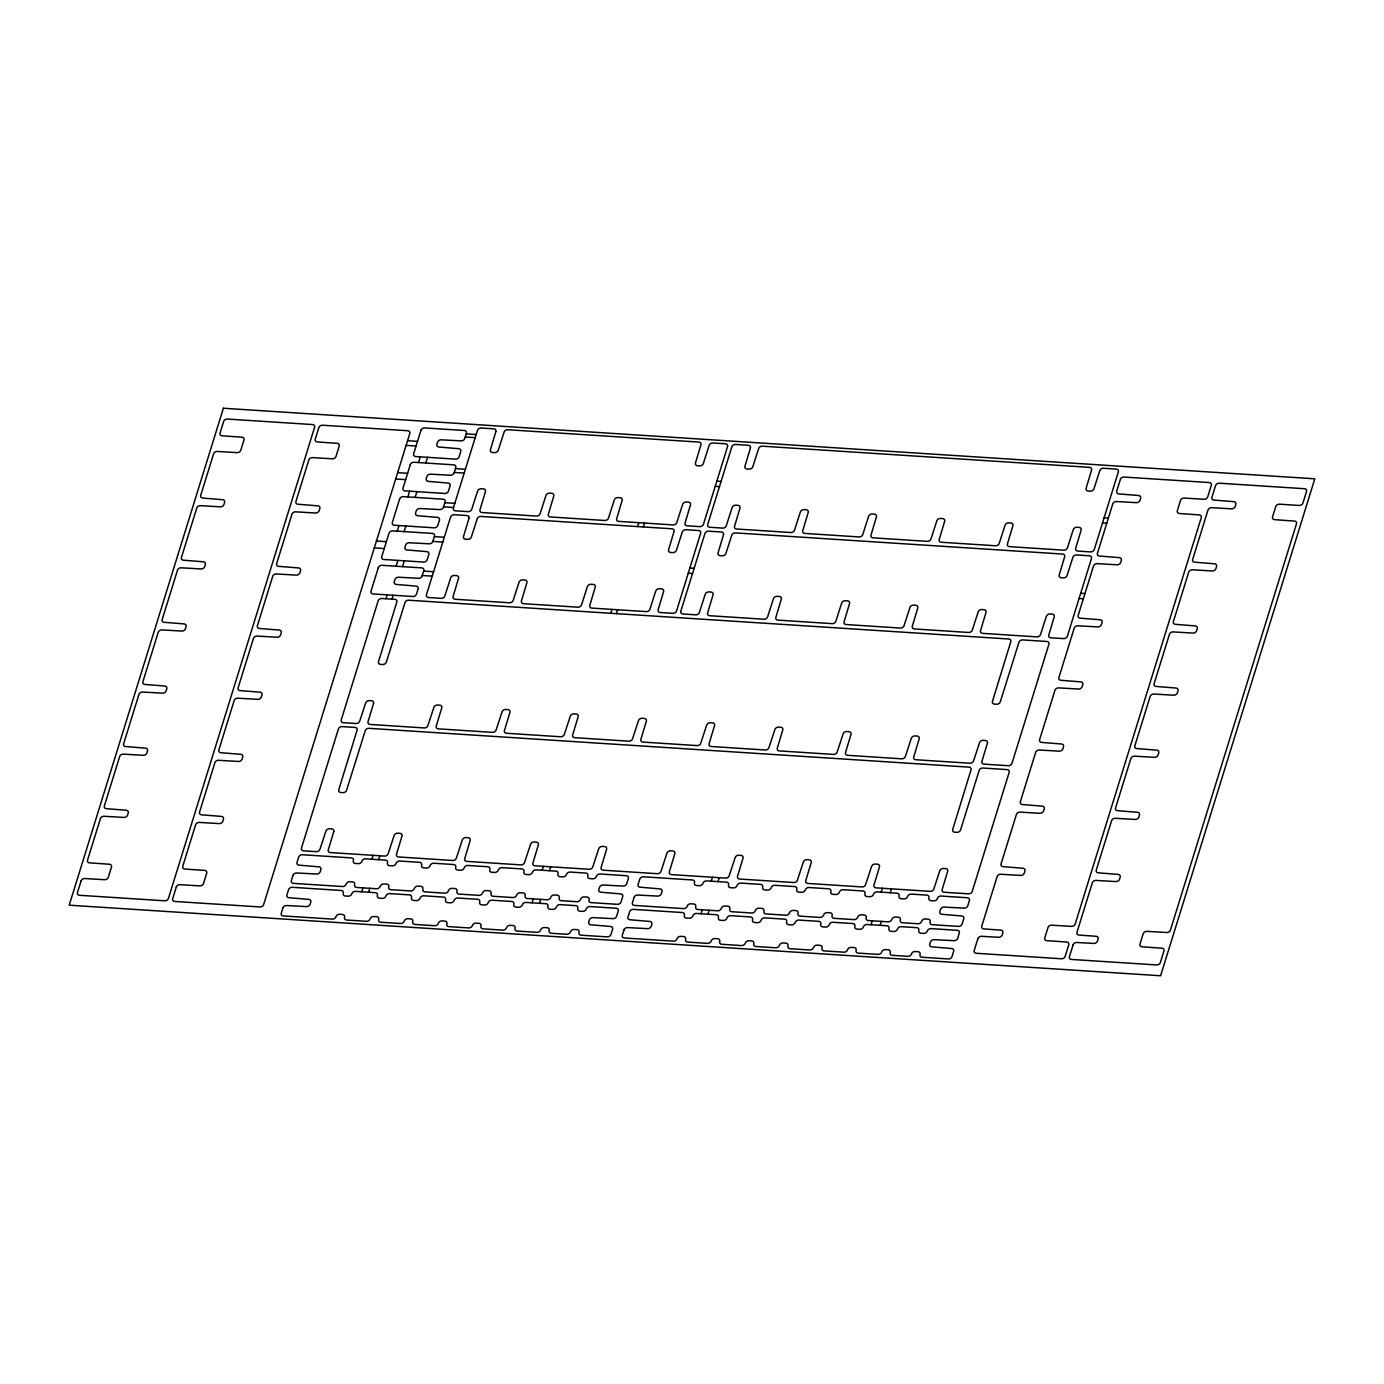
<?xml version="1.0" encoding="UTF-8"?>
<svg xmlns="http://www.w3.org/2000/svg" width="1384" height="1384" viewBox="0 0 1384 1384"><rect width="100%" height="100%" fill="white"/><g stroke="black" fill="none" stroke-linecap="round" stroke-linejoin="round"><path stroke-width="1.5" d="M397.191 531.266L398.955 525.539M407.847 496.908L409.612 491.199M418.504 462.567L420.269 456.841M404.128 531.716L405.893 525.989M415.113 497.375L416.895 491.666M425.77 463.034L427.552 457.308M385.998 598.753L387.191 594.861M396.083 566.229L397.865 560.503M391.949 599.134L393.16 595.241M402.554 566.644L404.318 560.935M432.863 541.404L434.472 536.179A3.097 2.422 -28.7 0 0 432.431 533.411L392.641 530.851A3.097 2.422 -28.7 0 0 389.008 533.238L381.724 556.697A3.097 2.422 -28.7 0 0 383.766 559.482L423.556 562.042A3.097 2.422 -28.7 0 0 427.189 559.638L428.815 554.413A3.097 2.422 -28.7 0 0 426.843 551.645L406.948 549.95A3.097 2.422 -28.7 0 1 404.976 547.182L405.599 545.158A3.097 2.422 -28.7 0 1 409.197 542.753L429.248 543.808A3.097 2.422 -28.7 0 0 432.863 541.404L442.793 542.061M361.743 891.798L362.971 887.871M371.846 859.239L373.057 855.329M368.577 892.23L369.805 888.303M378.68 859.672L379.891 855.762M610.725 613.285L611.936 609.393M637.626 526.577L638.837 522.685M616.416 613.648L617.61 609.756M643.318 526.941L644.512 523.066M532.079 902.801L533.29 898.873M542.182 870.242L543.393 866.332M539.431 903.285L540.66 899.358M549.534 870.726L550.763 866.817M701.1 913.734L702.311 909.807M711.203 881.176L712.414 877.266M707.916 914.184L709.127 910.257M718.019 881.625L719.23 877.716M871.055 924.737L872.266 920.81M881.158 892.178L882.369 888.269M880.138 925.325L881.348 921.398M890.241 892.749L891.452 888.857M466.218 433.867L476.165 434.524M465.249 437.033L475.196 437.673M407.571 440.7L417.518 441.34M406.118 445.388L416.065 446.029M716.843 481.148L721.099 481.407M455.44 468.622L465.387 469.262M715.234 486.32L719.49 486.597M454.263 472.446L464.211 473.086M1104.121 517.754L1108.376 518.031M397.658 472.653L407.605 473.293M1102.512 522.927L1106.785 523.204M395.686 478.968L405.633 479.625M444.869 502.686L454.817 503.343M443.572 506.855L453.519 507.496M434.351 536.611L444.299 537.251M376.448 541.023L386.395 541.663M689.872 568.028L694.145 568.305M1080.679 593.303L1084.935 593.58M374.303 547.908L384.25 548.548M688.263 573.201L692.536 573.478M1079.07 598.476L1083.343 598.753M423.642 571.09L433.59 571.73M422.276 575.502L432.223 576.142M468.968 518.273L463.519 536.456A3.097 2.422 -28.7 0 0 465.56 539.206L467.723 539.345A3.097 2.422 -28.7 0 0 471.373 536.975L477.203 518.81A3.097 2.422 -28.7 0 1 480.836 516.44L671.967 528.792A3.097 2.422 -28.7 0 1 674.025 531.543L668.576 549.725A3.097 2.422 -28.7 0 0 670.617 552.476L672.78 552.614A3.097 2.422 -28.7 0 0 676.43 550.226L682.243 532.079A3.097 2.422 -28.7 0 1 685.893 529.691L698.609 530.522A3.097 2.422 -28.7 0 1 700.65 533.29L676.568 610.932A3.097 2.422 -28.7 0 1 672.918 613.337L660.185 612.524A3.097 2.422 -28.7 0 1 658.144 609.773L663.593 591.591A3.097 2.422 -28.7 0 0 661.535 588.84L659.372 588.702A3.097 2.422 -28.7 0 0 655.739 591.089L649.909 609.237A3.097 2.422 -28.7 0 1 646.276 611.624L591.833 608.095A3.097 2.422 -28.7 0 1 589.792 605.344L595.241 587.162A3.097 2.422 -28.7 0 0 593.182 584.429L591.02 584.29A3.097 2.422 -28.7 0 0 587.387 586.66L581.557 604.808A3.097 2.422 -28.7 0 1 577.924 607.195L523.481 603.683A3.097 2.422 -28.7 0 1 521.439 600.933L526.889 582.75A3.097 2.422 -28.7 0 0 524.847 580L522.668 579.861A3.097 2.422 -28.7 0 0 519.035 582.249L513.204 600.397A3.097 2.422 -28.7 0 1 509.572 602.784L455.128 599.255A3.097 2.422 -28.7 0 1 453.087 596.504L458.536 578.322A3.097 2.422 -28.7 0 0 456.495 575.588L454.315 575.45A3.097 2.422 -28.7 0 0 450.682 577.82L444.852 595.968A3.097 2.422 -28.7 0 1 441.219 598.355L428.486 597.525A3.097 2.422 -28.7 0 1 426.445 594.757L450.544 517.114A3.097 2.422 -28.7 0 1 454.194 514.71L466.91 515.54A3.097 2.422 -28.7 0 1 468.968 518.273M495.87 431.566L490.42 449.748A3.097 2.422 -28.7 0 0 492.462 452.499L494.642 452.637A3.097 2.422 -28.7 0 0 498.275 450.267L504.105 432.102A3.097 2.422 -28.7 0 1 507.738 429.732L698.868 442.084A3.097 2.422 -28.7 0 1 700.927 444.835L695.477 463.017A3.097 2.422 -28.7 0 0 697.519 465.768L699.681 465.906A3.097 2.422 -28.7 0 0 703.332 463.519L709.162 445.371A3.097 2.422 -28.7 0 1 712.795 442.984L725.527 443.814A3.097 2.422 -28.7 0 1 727.552 446.582L703.47 524.225A3.097 2.422 -28.7 0 1 699.82 526.629L687.087 525.816A3.097 2.422 -28.7 0 1 685.045 523.066L690.495 504.883A3.097 2.422 -28.7 0 0 688.453 502.132L686.274 501.994A3.097 2.422 -28.7 0 0 682.641 504.382L676.811 522.529A3.097 2.422 -28.7 0 1 673.178 524.917L618.734 521.387A3.097 2.422 -28.7 0 1 616.693 518.637L622.143 500.472A3.097 2.422 -28.7 0 0 620.101 497.721L617.921 497.583A3.097 2.422 -28.7 0 0 614.288 499.953L608.458 518.118A3.097 2.422 -28.7 0 1 604.825 520.488L550.382 516.976A3.097 2.422 -28.7 0 1 548.341 514.225L553.79 496.043A3.097 2.422 -28.7 0 0 551.749 493.292L549.569 493.154A3.097 2.422 -28.7 0 0 545.936 495.541L540.106 513.689A3.097 2.422 -28.7 0 1 536.473 516.076L482.03 512.547A3.097 2.422 -28.7 0 1 479.988 509.796L485.438 491.631A3.097 2.422 -28.7 0 0 483.397 488.881L481.217 488.742A3.097 2.422 -28.7 0 0 477.584 491.112L471.754 509.277A3.097 2.422 -28.7 0 1 468.121 511.647L455.388 510.834A3.097 2.422 -28.7 0 1 453.346 508.049L477.445 430.407A3.097 2.422 -28.7 0 1 481.096 428.002L493.811 428.832A3.097 2.422 -28.7 0 1 495.87 431.566M723.503 534.743L718.054 552.925A3.097 2.422 -28.7 0 0 720.095 555.659L722.275 555.814A3.097 2.422 -28.7 0 0 725.908 553.427L731.738 535.279A3.097 2.422 -28.7 0 1 735.371 532.892L1062.618 554.05A3.097 2.422 -28.7 0 1 1064.659 556.801L1059.21 574.983A3.097 2.422 -28.7 0 0 1061.251 577.733L1063.431 577.872A3.097 2.422 -28.7 0 0 1067.064 575.484L1072.894 557.337A3.097 2.422 -28.7 0 1 1076.527 554.949L1089.416 555.797A3.097 2.422 -28.7 0 1 1091.457 558.565L1067.375 636.207A3.097 2.422 -28.7 0 1 1063.725 638.612L1050.837 637.782A3.097 2.422 -28.7 0 1 1048.778 635.031L1054.227 616.849A3.097 2.422 -28.7 0 0 1052.186 614.098L1050.006 613.96A3.097 2.422 -28.7 0 0 1046.373 616.347L1040.543 634.495A3.097 2.422 -28.7 0 1 1036.91 636.882L982.605 633.37A3.097 2.422 -28.7 0 1 980.547 630.62L985.996 612.437A3.097 2.422 -28.7 0 0 983.955 609.687L981.792 609.548A3.097 2.422 -28.7 0 0 978.142 611.936L972.312 630.083A3.097 2.422 -28.7 0 1 968.679 632.471L914.374 628.959A3.097 2.422 -28.7 0 1 912.316 626.208L917.765 608.026A3.097 2.422 -28.7 0 0 915.724 605.275L913.561 605.137A3.097 2.422 -28.7 0 0 909.911 607.524L904.081 625.672A3.097 2.422 -28.7 0 1 900.448 628.059L846.143 624.547A3.097 2.422 -28.7 0 1 844.084 621.797L849.534 603.614A3.097 2.422 -28.7 0 0 847.492 600.864L845.33 600.725A3.097 2.422 -28.7 0 0 841.68 603.113L835.849 621.26A3.097 2.422 -28.7 0 1 832.216 623.648L777.912 620.136A3.097 2.422 -28.7 0 1 775.853 617.385L781.303 599.203A3.097 2.422 -28.7 0 0 779.261 596.452L777.099 596.314A3.097 2.422 -28.7 0 0 773.448 598.701L767.618 616.849A3.097 2.422 -28.7 0 1 763.985 619.236L709.681 615.724A3.097 2.422 -28.7 0 1 707.622 612.974L713.071 594.791A3.097 2.422 -28.7 0 0 711.03 592.041L708.867 591.902A3.097 2.422 -28.7 0 0 705.217 594.29L699.387 612.437A3.097 2.422 -28.7 0 1 695.754 614.825L682.866 613.977A3.097 2.422 -28.7 0 1 680.824 611.209L704.923 533.567A3.097 2.422 -28.7 0 1 708.556 531.162L721.462 531.992A3.097 2.422 -28.7 0 1 723.503 534.743M750.405 448.035L744.955 466.218A3.097 2.422 -28.7 0 0 747.014 468.968L749.177 469.107A3.097 2.422 -28.7 0 0 752.809 466.719L758.64 448.572A3.097 2.422 -28.7 0 1 762.273 446.184L1089.519 467.342A3.097 2.422 -28.7 0 1 1091.561 470.093L1086.111 488.275A3.097 2.422 -28.7 0 0 1088.153 491.026L1090.332 491.164A3.097 2.422 -28.7 0 0 1093.966 488.777L1099.796 470.629A3.097 2.422 -28.7 0 1 1103.429 468.242L1116.317 469.089A3.097 2.422 -28.7 0 1 1118.359 471.858L1094.277 549.5A3.097 2.422 -28.7 0 1 1090.627 551.905L1077.738 551.074A3.097 2.422 -28.7 0 1 1075.679 548.323L1081.129 530.141A3.097 2.422 -28.7 0 0 1079.088 527.408L1076.925 527.252A3.097 2.422 -28.7 0 0 1073.275 529.639L1067.445 547.787A3.097 2.422 -28.7 0 1 1063.812 550.175L1009.507 546.663A3.097 2.422 -28.7 0 1 1007.448 543.912L1012.898 525.73A3.097 2.422 -28.7 0 0 1010.856 522.979L1008.694 522.841A3.097 2.422 -28.7 0 0 1005.044 525.228L999.213 543.376A3.097 2.422 -28.7 0 1 995.58 545.763L941.276 542.251A3.097 2.422 -28.7 0 1 939.217 539.5L944.666 521.318A3.097 2.422 -28.7 0 0 942.625 518.567L940.463 518.429A3.097 2.422 -28.7 0 0 936.812 520.817L930.999 538.964A3.097 2.422 -28.7 0 1 927.349 541.352L873.044 537.84A3.097 2.422 -28.7 0 1 870.986 535.089L876.435 516.907A3.097 2.422 -28.7 0 0 874.394 514.156L872.231 514.018A3.097 2.422 -28.7 0 0 868.581 516.405L862.768 534.553A3.097 2.422 -28.7 0 1 859.118 536.94L804.813 533.428A3.097 2.422 -28.7 0 1 802.755 530.678L808.204 512.495A3.097 2.422 -28.7 0 0 806.163 509.744L804 509.606A3.097 2.422 -28.7 0 0 800.35 511.993L794.537 530.141A3.097 2.422 -28.7 0 1 790.887 532.529L736.582 529.017A3.097 2.422 -28.7 0 1 734.541 526.266L739.973 508.084A3.097 2.422 -28.7 0 0 737.932 505.333L735.769 505.195A3.097 2.422 -28.7 0 0 732.119 507.582L726.306 525.73A3.097 2.422 -28.7 0 1 722.656 528.117L709.767 527.269A3.097 2.422 -28.7 0 1 707.726 524.501L731.825 446.859A3.097 2.422 -28.7 0 1 735.475 444.454L748.363 445.285A3.097 2.422 -28.7 0 1 750.405 448.035M333.769 831.646L328.285 849.811A3.097 2.422 -28.7 0 0 330.326 852.561L384.527 856.073A3.097 2.422 -28.7 0 0 388.16 853.703L394.129 835.521A3.097 2.422 -28.7 0 1 397.744 833.168L399.941 833.306A3.097 2.422 -28.7 0 1 401.983 836.057L396.499 854.222A3.097 2.422 -28.7 0 0 398.54 856.973L452.724 860.485A3.097 2.422 -28.7 0 0 456.357 858.115L462.325 839.932A3.097 2.422 -28.7 0 1 465.958 837.562L468.138 837.718A3.097 2.422 -28.7 0 1 470.179 840.469L464.713 858.634A3.097 2.422 -28.7 0 0 466.754 861.384L520.938 864.896A3.097 2.422 -28.7 0 0 524.571 862.526L530.539 844.344A3.097 2.422 -28.7 0 1 534.172 841.974L536.352 842.129A3.097 2.422 -28.7 0 1 538.393 844.88L532.909 863.045A3.097 2.422 -28.7 0 0 534.951 865.796L589.152 869.29A3.097 2.422 -28.7 0 0 592.784 866.938L598.753 848.755A3.097 2.422 -28.7 0 1 602.386 846.385L604.566 846.541A3.097 2.422 -28.7 0 1 606.607 849.292L601.123 867.457A3.097 2.422 -28.7 0 0 603.164 870.207L657.365 873.702A3.097 2.422 -28.7 0 0 660.998 871.349L666.95 853.167A3.097 2.422 -28.7 0 1 670.583 850.797L672.762 850.952A3.097 2.422 -28.7 0 1 674.821 853.703L669.337 871.868A3.097 2.422 -28.7 0 0 671.378 874.619L725.562 878.113A3.097 2.422 -28.7 0 0 729.195 875.761L735.163 857.578A3.097 2.422 -28.7 0 1 738.797 855.208L740.976 855.364A3.097 2.422 -28.7 0 1 743.018 858.115L737.534 876.28A3.097 2.422 -28.7 0 0 739.592 879.03L793.776 882.525A3.097 2.422 -28.7 0 0 797.409 880.172L803.377 861.99A3.097 2.422 -28.7 0 1 807.01 859.62L809.19 859.775A3.097 2.422 -28.7 0 1 811.232 862.526L805.747 880.691A3.097 2.422 -28.7 0 0 807.789 883.442L861.99 886.936A3.097 2.422 -28.7 0 0 865.623 884.584L871.591 866.401A3.097 2.422 -28.7 0 1 875.207 864.031L877.404 864.17A3.097 2.422 -28.7 0 1 879.446 866.938L873.961 885.103A3.097 2.422 -28.7 0 0 876.003 887.853L930.186 891.348A3.097 2.422 -28.7 0 0 933.819 888.995L939.788 870.813A3.097 2.422 -28.7 0 1 943.421 868.443L945.601 868.581A3.097 2.422 -28.7 0 1 947.642 871.349L942.175 889.514A3.097 2.422 -28.7 0 0 944.217 892.265L968.592 893.839A3.097 2.422 -28.7 0 0 972.225 891.434L1009.178 772.376A3.097 2.422 -28.7 0 0 1007.137 769.608L982.83 768.034A3.097 2.422 -28.7 0 0 979.18 770.421L960.531 829.95A3.097 2.422 -28.7 0 1 956.88 832.355L954.752 832.216A3.097 2.422 -28.7 0 1 952.711 829.448L971.014 769.902A3.097 2.422 -28.7 0 0 968.973 767.134L368.871 728.33A3.097 2.422 -28.7 0 0 365.238 730.717L346.588 790.247A3.097 2.422 -28.7 0 1 342.938 792.651L340.81 792.513A3.097 2.422 -28.7 0 1 338.769 789.745L357.072 730.198A3.097 2.422 -28.7 0 0 355.031 727.43L342.056 726.583A3.097 2.422 -28.7 0 0 338.405 728.987L301.47 848.046A3.097 2.422 -28.7 0 0 303.511 850.831L316.313 851.662A3.097 2.422 -28.7 0 0 319.946 849.292L325.915 831.109A3.097 2.422 -28.7 0 1 329.548 828.756L331.728 828.895A3.097 2.422 -28.7 0 1 333.769 831.646M373.524 703.522L368.04 721.687A3.097 2.422 -28.7 0 0 370.082 724.438L424.282 727.949A3.097 2.422 -28.7 0 0 427.916 725.579L433.867 707.397A3.097 2.422 -28.7 0 1 437.5 705.044L439.68 705.183A3.097 2.422 -28.7 0 1 441.738 707.933L436.254 726.098A3.097 2.422 -28.7 0 0 438.296 728.849L492.479 732.361A3.097 2.422 -28.7 0 0 496.112 729.991L502.081 711.808A3.097 2.422 -28.7 0 1 505.714 709.456L507.893 709.594A3.097 2.422 -28.7 0 1 509.935 712.345L504.451 730.51A3.097 2.422 -28.7 0 0 506.509 733.26L560.693 736.772A3.097 2.422 -28.7 0 0 564.326 734.402L570.294 716.22A3.097 2.422 -28.7 0 1 573.928 713.867L576.107 714.006A3.097 2.422 -28.7 0 1 578.149 716.756L572.665 734.921A3.097 2.422 -28.7 0 0 574.706 737.672L628.907 741.184A3.097 2.422 -28.7 0 0 632.54 738.814L638.491 720.631A3.097 2.422 -28.7 0 1 642.124 718.279L644.304 718.417A3.097 2.422 -28.7 0 1 646.363 721.168L640.878 739.333A3.097 2.422 -28.7 0 0 642.92 742.083L697.103 745.595A3.097 2.422 -28.7 0 0 700.736 743.225L706.705 725.043A3.097 2.422 -28.7 0 1 710.338 722.69L712.518 722.829A3.097 2.422 -28.7 0 1 714.559 725.579L709.075 743.744A3.097 2.422 -28.7 0 0 711.134 746.495L765.317 750.007A3.097 2.422 -28.7 0 0 768.95 747.637L774.919 729.454A3.097 2.422 -28.7 0 1 778.552 727.102L780.732 727.24A3.097 2.422 -28.7 0 1 782.773 729.991L777.289 748.156A3.097 2.422 -28.7 0 0 779.33 750.907L833.531 754.418A3.097 2.422 -28.7 0 0 837.164 752.048L843.133 733.866A3.097 2.422 -28.7 0 1 846.766 731.513L848.946 731.652A3.097 2.422 -28.7 0 1 850.987 734.402L845.503 752.567A3.097 2.422 -28.7 0 0 847.544 755.318L901.745 758.83A3.097 2.422 -28.7 0 0 905.361 756.46L911.329 738.278A3.097 2.422 -28.7 0 1 914.962 735.925L917.142 736.063A3.097 2.422 -28.7 0 1 919.201 738.814L913.717 756.979A3.097 2.422 -28.7 0 0 915.758 759.729L969.942 763.241A3.097 2.422 -28.7 0 0 973.575 760.871L979.543 742.689A3.097 2.422 -28.7 0 1 983.176 740.336L985.356 740.475A3.097 2.422 -28.7 0 1 987.398 743.225L981.913 761.39A3.097 2.422 -28.7 0 0 983.972 764.141L1008.331 765.715A3.097 2.422 -28.7 0 0 1011.981 763.311L1048.916 644.252A3.097 2.422 -28.7 0 0 1046.892 641.484L1022.568 639.91A3.097 2.422 -28.7 0 0 1018.935 642.314L1000.286 701.844A3.097 2.422 -28.7 0 1 996.636 704.231L994.508 704.093A3.097 2.422 -28.7 0 1 992.466 701.342L1010.77 641.778A3.097 2.422 -28.7 0 0 1008.728 639.01L408.626 600.206A3.097 2.422 -28.7 0 0 404.993 602.611L386.326 662.14A3.097 2.422 -28.7 0 1 382.693 664.528L380.565 664.389A3.097 2.422 -28.7 0 1 378.524 661.639L396.81 602.075A3.097 2.422 -28.7 0 0 394.769 599.307L381.811 598.476A3.097 2.422 -28.7 0 0 378.161 600.881L341.225 719.939A3.097 2.422 -28.7 0 0 343.267 722.707L356.069 723.538A3.097 2.422 -28.7 0 0 359.702 721.168L365.67 703.003A3.097 2.422 -28.7 0 1 369.303 700.633L371.483 700.771A3.097 2.422 -28.7 0 1 373.524 703.522M223.395 408.245L69.2 905.188L1160.605 975.755L1314.8 478.812L223.395 408.245M81.068 880.933L77.487 892.507A3.097 2.422 -28.7 0 0 79.511 895.292L164.782 900.794A3.097 2.422 -28.7 0 0 168.433 898.389L314.583 427.345A3.097 2.422 -28.7 0 0 312.542 424.559L227.287 419.058A3.097 2.422 -28.7 0 0 223.637 421.463L220.056 433.019A3.097 2.422 -28.7 0 0 222.08 435.787L241.975 437.188A3.097 2.422 -28.7 0 1 243.999 439.956L240.799 450.233A3.097 2.422 -28.7 0 1 237.166 452.637L217.219 451.461A3.097 2.422 -28.7 0 0 213.586 453.866L200.715 495.316A3.097 2.422 -28.7 0 0 202.721 498.084L222.616 499.676A3.097 2.422 -28.7 0 1 224.606 502.444L223.983 504.433A3.097 2.422 -28.7 0 1 220.367 506.838L200.386 505.679A3.097 2.422 -28.7 0 0 196.753 508.084L181.442 557.441A3.097 2.422 -28.7 0 0 183.432 560.209L203.344 561.783A3.097 2.422 -28.7 0 1 205.334 564.551L204.711 566.54A3.097 2.422 -28.7 0 1 201.095 568.945L181.114 567.803A3.097 2.422 -28.7 0 0 177.481 570.208L162.17 619.548A3.097 2.422 -28.7 0 0 164.16 622.316L184.055 623.907A3.097 2.422 -28.7 0 1 186.061 626.675L185.439 628.665A3.097 2.422 -28.7 0 1 181.823 631.069L161.841 629.91A3.097 2.422 -28.7 0 0 158.209 632.315L142.898 681.672A3.097 2.422 -28.7 0 0 144.887 684.44L164.782 686.032A3.097 2.422 -28.7 0 1 166.789 688.799L166.166 690.772A3.097 2.422 -28.7 0 1 162.551 693.176L142.569 692.035A3.097 2.422 -28.7 0 0 138.936 694.439L123.626 743.796A3.097 2.422 -28.7 0 0 125.615 746.564L145.51 748.139A3.097 2.422 -28.7 0 1 147.517 750.907L146.894 752.896A3.097 2.422 -28.7 0 1 143.261 755.301L123.28 754.142A3.097 2.422 -28.7 0 0 119.664 756.564L104.354 805.903A3.097 2.422 -28.7 0 0 106.343 808.671L126.238 810.263A3.097 2.422 -28.7 0 1 128.228 813.031L127.622 815.02A3.097 2.422 -28.7 0 1 123.989 817.425L104.008 816.266A3.097 2.422 -28.7 0 0 100.392 818.671L87.538 860.087A3.097 2.422 -28.7 0 0 89.562 862.872L109.457 864.256A3.097 2.422 -28.7 0 1 111.481 867.024L108.281 877.318A3.097 2.422 -28.7 0 1 104.665 879.722L84.701 878.529A3.097 2.422 -28.7 0 0 81.068 880.933M176.287 887.092L172.689 898.666A3.097 2.422 -28.7 0 0 174.73 901.451L260.002 906.952A3.097 2.422 -28.7 0 0 263.652 904.548L409.802 433.503A3.097 2.422 -28.7 0 0 407.761 430.718L322.489 425.217A3.097 2.422 -28.7 0 0 318.856 427.621L315.258 439.178A3.097 2.422 -28.7 0 0 317.282 441.946L337.177 443.33A3.097 2.422 -28.7 0 1 339.201 446.115L336.018 456.391A3.097 2.422 -28.7 0 1 332.385 458.796L312.421 457.62A3.097 2.422 -28.7 0 0 308.805 460.024L295.934 501.475A3.097 2.422 -28.7 0 0 297.923 504.243L317.818 505.835A3.097 2.422 -28.7 0 1 319.825 508.603L319.202 510.575A3.097 2.422 -28.7 0 1 315.587 512.997L295.605 511.838A3.097 2.422 -28.7 0 0 291.972 514.242L276.662 563.599A3.097 2.422 -28.7 0 0 278.651 566.367L298.546 567.942A3.097 2.422 -28.7 0 1 300.553 570.71L299.93 572.699A3.097 2.422 -28.7 0 1 296.297 575.104L276.316 573.962A3.097 2.422 -28.7 0 0 272.7 576.367L257.389 625.706A3.097 2.422 -28.7 0 0 259.379 628.474L279.274 630.066A3.097 2.422 -28.7 0 1 281.263 632.834L280.658 634.823A3.097 2.422 -28.7 0 1 277.025 637.228L257.043 636.069A3.097 2.422 -28.7 0 0 253.428 638.474L238.117 687.831A3.097 2.422 -28.7 0 0 240.107 690.599L260.002 692.173A3.097 2.422 -28.7 0 1 261.991 694.941L261.386 696.931A3.097 2.422 -28.7 0 1 257.753 699.335L237.771 698.193A3.097 2.422 -28.7 0 0 234.155 700.598L218.845 749.955A3.097 2.422 -28.7 0 0 220.835 752.723L240.73 754.297A3.097 2.422 -28.7 0 1 242.719 757.065L242.113 759.055A3.097 2.422 -28.7 0 1 238.48 761.459L218.499 760.3A3.097 2.422 -28.7 0 0 214.883 762.705L199.573 812.062A3.097 2.422 -28.7 0 0 201.562 814.83L221.457 816.422A3.097 2.422 -28.7 0 1 223.447 819.19L222.841 821.179A3.097 2.422 -28.7 0 1 219.208 823.584L199.227 822.425A3.097 2.422 -28.7 0 0 195.611 824.829L182.757 866.246A3.097 2.422 -28.7 0 0 184.781 869.031L204.676 870.415A3.097 2.422 -28.7 0 1 206.7 873.183L203.5 883.476A3.097 2.422 -28.7 0 1 199.867 885.881L179.92 884.687A3.097 2.422 -28.7 0 0 176.287 887.092M378.299 567.717L371.033 591.176A3.097 2.422 -28.7 0 0 373.057 593.944L412.847 596.521A3.097 2.422 -28.7 0 0 416.498 594.117L418.124 588.892A3.097 2.422 -28.7 0 0 416.151 586.124L396.257 584.429A3.097 2.422 -28.7 0 1 394.267 581.661L394.907 579.637A3.097 2.422 -28.7 0 1 398.505 577.232L418.556 578.287A3.097 2.422 -28.7 0 0 422.155 575.865L423.781 570.658A3.097 2.422 -28.7 0 0 421.739 567.89L381.949 565.312A3.097 2.422 -28.7 0 0 378.299 567.717M399.613 499.018L392.347 522.477A3.097 2.422 -28.7 0 0 394.388 525.245L434.178 527.823A3.097 2.422 -28.7 0 0 437.811 525.418L439.437 520.176A3.097 2.422 -28.7 0 0 437.465 517.408L417.57 515.713A3.097 2.422 -28.7 0 1 415.598 512.962L416.221 510.938A3.097 2.422 -28.7 0 1 419.819 508.533L439.87 509.572A3.097 2.422 -28.7 0 0 443.486 507.167L445.094 501.959A3.097 2.422 -28.7 0 0 443.053 499.192L403.263 496.614A3.097 2.422 -28.7 0 0 399.613 499.018M410.287 464.661L403.003 488.119A3.097 2.422 -28.7 0 0 405.045 490.887L444.835 493.465A3.097 2.422 -28.7 0 0 448.468 491.061L450.094 485.836A3.097 2.422 -28.7 0 0 448.122 483.068L428.227 481.373A3.097 2.422 -28.7 0 1 426.255 478.604L426.877 476.58A3.097 2.422 -28.7 0 1 430.476 474.176L450.527 475.231A3.097 2.422 -28.7 0 0 454.142 472.826L455.751 467.602A3.097 2.422 -28.7 0 0 453.71 464.834L413.92 462.256A3.097 2.422 -28.7 0 0 410.287 464.661M420.944 430.32L413.66 453.779A3.097 2.422 -28.7 0 0 415.702 456.547L455.492 459.125A3.097 2.422 -28.7 0 0 459.142 456.72L460.751 451.478A3.097 2.422 -28.7 0 0 458.779 448.71L438.884 447.015A3.097 2.422 -28.7 0 1 436.911 444.247L437.534 442.24A3.097 2.422 -28.7 0 1 441.133 439.835L461.183 440.873A3.097 2.422 -28.7 0 0 464.799 438.468L466.408 433.261A3.097 2.422 -28.7 0 0 464.367 430.493L424.577 427.916A3.097 2.422 -28.7 0 0 420.944 430.32M282.89 907.939L281.263 913.163A3.097 2.422 -28.7 0 0 283.305 915.931L332.368 919.097A3.097 2.422 -28.7 0 0 336.001 916.692A3.097 2.422 -28.7 0 1 339.651 914.288L342.488 914.478A3.097 2.422 -28.7 0 1 344.529 917.246A3.097 2.422 -28.7 0 0 346.571 920.014L366.466 921.311A3.097 2.422 -28.7 0 0 370.116 918.907A3.097 2.422 -28.7 0 1 373.767 916.502L376.604 916.675A3.097 2.422 -28.7 0 1 378.645 919.46A3.097 2.422 -28.7 0 0 380.687 922.228L400.582 923.509A3.097 2.422 -28.7 0 0 404.214 921.104A3.097 2.422 -28.7 0 1 407.865 918.699L410.702 918.889A3.097 2.422 -28.7 0 1 412.743 921.658A3.097 2.422 -28.7 0 0 414.785 924.426L434.68 925.723A3.097 2.422 -28.7 0 0 438.33 923.318A3.097 2.422 -28.7 0 1 441.98 920.914L444.818 921.087A3.097 2.422 -28.7 0 1 446.859 923.872A3.097 2.422 -28.7 0 0 448.9 926.64L468.761 927.92A3.097 2.422 -28.7 0 0 472.411 925.515A3.097 2.422 -28.7 0 1 476.061 923.111L478.899 923.301A3.097 2.422 -28.7 0 1 480.94 926.069A3.097 2.422 -28.7 0 0 482.981 928.837L502.876 930.135A3.097 2.422 -28.7 0 0 506.509 927.73A3.097 2.422 -28.7 0 1 510.16 925.325L512.997 925.498A3.097 2.422 -28.7 0 1 515.038 928.266A3.097 2.422 -28.7 0 0 517.08 931.051L536.975 932.332A3.097 2.422 -28.7 0 0 540.625 929.927A3.097 2.422 -28.7 0 1 544.258 927.522L547.112 927.712A3.097 2.422 -28.7 0 1 549.154 930.481A3.097 2.422 -28.7 0 0 551.195 933.249L566.817 934.269A3.097 2.422 -28.7 0 0 570.467 931.864A3.097 2.422 -28.7 0 1 574.118 929.46L576.955 929.633A3.097 2.422 -28.7 0 1 578.996 932.401A3.097 2.422 -28.7 0 0 581.038 935.186L607.317 936.881A3.097 2.422 -28.7 0 0 610.967 934.477L612.593 929.252A3.097 2.422 -28.7 0 0 610.621 926.484L590.708 924.789A3.097 2.422 -28.7 0 1 588.736 922.021L589.359 919.997A3.097 2.422 -28.7 0 1 592.975 917.592L613.026 918.647A3.097 2.422 -28.7 0 0 616.624 916.225L618.25 911.018A3.097 2.422 -28.7 0 0 616.209 908.25L589.913 906.555A3.097 2.422 -28.7 0 0 586.262 908.959A3.097 2.422 -28.7 0 1 582.629 911.364L579.775 911.174A3.097 2.422 -28.7 0 1 577.751 908.406A3.097 2.422 -28.7 0 0 575.709 905.638L560.07 904.617A3.097 2.422 -28.7 0 0 556.42 907.022A3.097 2.422 -28.7 0 1 552.787 909.426L549.932 909.236A3.097 2.422 -28.7 0 1 547.891 906.468A3.097 2.422 -28.7 0 0 545.867 903.7L525.972 902.42A3.097 2.422 -28.7 0 0 522.322 904.825A3.097 2.422 -28.7 0 1 518.671 907.229L515.834 907.039A3.097 2.422 -28.7 0 1 513.793 904.271A3.097 2.422 -28.7 0 0 511.751 901.486L491.856 900.206A3.097 2.422 -28.7 0 0 488.206 902.61A3.097 2.422 -28.7 0 1 484.573 905.015L481.718 904.825A3.097 2.422 -28.7 0 1 479.694 902.057A3.097 2.422 -28.7 0 0 477.653 899.289L457.775 898.008A3.097 2.422 -28.7 0 0 454.125 900.413A3.097 2.422 -28.7 0 1 450.492 902.818L447.637 902.627A3.097 2.422 -28.7 0 1 445.613 899.859A3.097 2.422 -28.7 0 0 443.572 897.091L423.677 895.794A3.097 2.422 -28.7 0 0 420.027 898.199A3.097 2.422 -28.7 0 1 416.376 900.603L413.539 900.43A3.097 2.422 -28.7 0 1 411.498 897.645A3.097 2.422 -28.7 0 0 409.456 894.877L389.561 893.597A3.097 2.422 -28.7 0 0 385.911 896.002A3.097 2.422 -28.7 0 1 382.278 898.406L379.424 898.216A3.097 2.422 -28.7 0 1 377.399 895.448A3.097 2.422 -28.7 0 0 375.358 892.68L355.463 891.382A3.097 2.422 -28.7 0 0 351.813 893.787A3.097 2.422 -28.7 0 1 348.163 896.192L345.325 896.019A3.097 2.422 -28.7 0 1 343.284 893.234A3.097 2.422 -28.7 0 0 341.243 890.466L292.197 887.3A3.097 2.422 -28.7 0 0 288.547 889.704L286.921 894.929A3.097 2.422 -28.7 0 0 288.893 897.697L308.805 899.392A3.097 2.422 -28.7 0 1 310.777 902.16L310.154 904.184A3.097 2.422 -28.7 0 1 306.539 906.589L286.488 905.534A3.097 2.422 -28.7 0 0 282.89 907.939M292.993 875.38L291.367 880.587A3.097 2.422 -28.7 0 0 293.408 883.373L342.471 886.539A3.097 2.422 -28.7 0 0 346.104 884.134A3.097 2.422 -28.7 0 1 349.754 881.729L352.591 881.919A3.097 2.422 -28.7 0 1 354.633 884.687A3.097 2.422 -28.7 0 0 356.674 887.455L376.569 888.753A3.097 2.422 -28.7 0 0 380.219 886.348A3.097 2.422 -28.7 0 1 383.87 883.943L386.707 884.116A3.097 2.422 -28.7 0 1 388.748 886.885A3.097 2.422 -28.7 0 0 390.79 889.67L410.685 890.95A3.097 2.422 -28.7 0 0 414.318 888.545A3.097 2.422 -28.7 0 1 417.968 886.141L420.805 886.331A3.097 2.422 -28.7 0 1 422.847 889.099A3.097 2.422 -28.7 0 0 424.888 891.867L444.783 893.164A3.097 2.422 -28.7 0 0 448.433 890.76A3.097 2.422 -28.7 0 1 452.084 888.355L454.921 888.528A3.097 2.422 -28.7 0 1 456.962 891.296A3.097 2.422 -28.7 0 0 459.004 894.081L478.864 895.361A3.097 2.422 -28.7 0 0 482.514 892.957A3.097 2.422 -28.7 0 1 486.165 890.552L489.002 890.742A3.097 2.422 -28.7 0 1 491.043 893.51A3.097 2.422 -28.7 0 0 493.085 896.278L512.98 897.559A3.097 2.422 -28.7 0 0 516.613 895.154A3.097 2.422 -28.7 0 1 520.263 892.749L523.1 892.939A3.097 2.422 -28.7 0 1 525.142 895.707A3.097 2.422 -28.7 0 0 527.183 898.493L547.078 899.773A3.097 2.422 -28.7 0 0 550.728 897.368A3.097 2.422 -28.7 0 1 554.361 894.964L557.216 895.154A3.097 2.422 -28.7 0 1 559.257 897.922A3.097 2.422 -28.7 0 0 561.281 900.69L576.92 901.711A3.097 2.422 -28.7 0 0 580.571 899.306A3.097 2.422 -28.7 0 1 584.221 896.901L587.058 897.074A3.097 2.422 -28.7 0 1 589.1 899.842A3.097 2.422 -28.7 0 0 591.141 902.627L617.42 904.323A3.097 2.422 -28.7 0 0 621.07 901.918L622.696 896.676A3.097 2.422 -28.7 0 0 620.707 893.908L600.812 892.23A3.097 2.422 -28.7 0 1 598.839 889.462L599.462 887.438A3.097 2.422 -28.7 0 1 603.078 885.033L623.129 886.071A3.097 2.422 -28.7 0 0 626.727 883.667L628.353 878.459A3.097 2.422 -28.7 0 0 626.312 875.691L600.016 873.996A3.097 2.422 -28.7 0 0 596.366 876.401A3.097 2.422 -28.7 0 1 592.733 878.805L589.878 878.615A3.097 2.422 -28.7 0 1 587.837 875.847A3.097 2.422 -28.7 0 0 585.813 873.062L570.173 872.058A3.097 2.422 -28.7 0 0 566.523 874.463A3.097 2.422 -28.7 0 1 562.89 876.868L560.036 876.678A3.097 2.422 -28.7 0 1 557.994 873.909A3.097 2.422 -28.7 0 0 555.97 871.142L536.075 869.861A3.097 2.422 -28.7 0 0 532.425 872.266A3.097 2.422 -28.7 0 1 528.774 874.653L525.937 874.48A3.097 2.422 -28.7 0 1 523.896 871.712A3.097 2.422 -28.7 0 0 521.854 868.927L501.959 867.647A3.097 2.422 -28.7 0 0 498.309 870.052A3.097 2.422 -28.7 0 1 494.676 872.456L491.822 872.266A3.097 2.422 -28.7 0 1 489.78 869.498A3.097 2.422 -28.7 0 0 487.756 866.73L467.878 865.45A3.097 2.422 -28.7 0 0 464.228 867.854A3.097 2.422 -28.7 0 1 460.595 870.259L457.741 870.069A3.097 2.422 -28.7 0 1 455.717 867.301A3.097 2.422 -28.7 0 0 453.675 864.533L433.78 863.235A3.097 2.422 -28.7 0 0 430.13 865.64A3.097 2.422 -28.7 0 1 426.48 868.045L423.642 867.854A3.097 2.422 -28.7 0 1 421.601 865.087A3.097 2.422 -28.7 0 0 419.56 862.318L399.665 861.038A3.097 2.422 -28.7 0 0 396.014 863.443A3.097 2.422 -28.7 0 1 392.381 865.848L389.527 865.657A3.097 2.422 -28.7 0 1 387.503 862.889A3.097 2.422 -28.7 0 0 385.461 860.121L365.566 858.824A3.097 2.422 -28.7 0 0 361.916 861.229A3.097 2.422 -28.7 0 1 358.266 863.633L355.428 863.46A3.097 2.422 -28.7 0 1 353.387 860.675A3.097 2.422 -28.7 0 0 351.346 857.907L302.3 854.741A3.097 2.422 -28.7 0 0 298.65 857.146L297.024 862.37A3.097 2.422 -28.7 0 0 298.996 865.138L318.891 866.834A3.097 2.422 -28.7 0 1 320.88 869.602L320.258 871.609A3.097 2.422 -28.7 0 1 316.642 874.031L296.591 872.975A3.097 2.422 -28.7 0 0 292.993 875.38M623.959 929.996L622.333 935.203A3.097 2.422 -28.7 0 0 624.374 937.989L673.42 941.155A3.097 2.422 -28.7 0 0 677.07 938.75A3.097 2.422 -28.7 0 1 680.72 936.345L683.558 936.536A3.097 2.422 -28.7 0 1 685.599 939.304A3.097 2.422 -28.7 0 0 687.64 942.071L707.535 943.369A3.097 2.422 -28.7 0 0 711.186 940.964A3.097 2.422 -28.7 0 1 714.819 938.56L717.673 938.733A3.097 2.422 -28.7 0 1 719.715 941.501A3.097 2.422 -28.7 0 0 721.739 944.286L741.634 945.566A3.097 2.422 -28.7 0 0 745.284 943.161A3.097 2.422 -28.7 0 1 748.934 940.757L751.772 940.947A3.097 2.422 -28.7 0 1 753.813 943.715A3.097 2.422 -28.7 0 0 755.854 946.483L775.749 947.781A3.097 2.422 -28.7 0 0 779.4 945.376A3.097 2.422 -28.7 0 1 783.033 942.971L785.887 943.144A3.097 2.422 -28.7 0 1 787.928 945.912A3.097 2.422 -28.7 0 0 789.953 948.697L809.83 949.978A3.097 2.422 -28.7 0 0 813.481 947.573A3.097 2.422 -28.7 0 1 817.114 945.168L819.968 945.359A3.097 2.422 -28.7 0 1 821.992 948.126A3.097 2.422 -28.7 0 0 824.034 950.894L843.929 952.175A3.097 2.422 -28.7 0 0 847.579 949.77A3.097 2.422 -28.7 0 1 851.229 947.383L854.066 947.556A3.097 2.422 -28.7 0 1 856.108 950.324A3.097 2.422 -28.7 0 0 858.149 953.109L878.044 954.389A3.097 2.422 -28.7 0 0 881.694 951.984A3.097 2.422 -28.7 0 1 885.327 949.58L888.182 949.77A3.097 2.422 -28.7 0 1 890.206 952.538A3.097 2.422 -28.7 0 0 892.247 955.306L907.887 956.327A3.097 2.422 -28.7 0 0 911.537 953.922A3.097 2.422 -28.7 0 1 915.17 951.517L918.024 951.69A3.097 2.422 -28.7 0 1 920.049 954.458A3.097 2.422 -28.7 0 0 922.09 957.244L948.386 958.939A3.097 2.422 -28.7 0 0 952.036 956.534L953.663 951.292A3.097 2.422 -28.7 0 0 951.673 948.542L931.778 946.846A3.097 2.422 -28.7 0 1 929.806 944.078L930.429 942.054A3.097 2.422 -28.7 0 1 934.044 939.649L954.078 940.688A3.097 2.422 -28.7 0 0 957.693 938.283L959.302 933.076A3.097 2.422 -28.7 0 0 957.278 930.308L930.982 928.612A3.097 2.422 -28.7 0 0 927.332 931.017A3.097 2.422 -28.7 0 1 923.682 933.421L920.844 933.231A3.097 2.422 -28.7 0 1 918.803 930.463A3.097 2.422 -28.7 0 0 916.762 927.678L901.14 926.674A3.097 2.422 -28.7 0 0 897.489 929.079A3.097 2.422 -28.7 0 1 893.839 931.484L891.002 931.294A3.097 2.422 -28.7 0 1 888.961 928.526A3.097 2.422 -28.7 0 0 886.919 925.758L867.024 924.477A3.097 2.422 -28.7 0 0 863.391 926.882A3.097 2.422 -28.7 0 1 859.741 929.287L856.904 929.096A3.097 2.422 -28.7 0 1 854.862 926.329A3.097 2.422 -28.7 0 0 852.821 923.543L832.926 922.263A3.097 2.422 -28.7 0 0 829.276 924.668A3.097 2.422 -28.7 0 1 825.625 927.072L822.788 926.882A3.097 2.422 -28.7 0 1 820.747 924.114A3.097 2.422 -28.7 0 0 818.705 921.346L798.845 920.066A3.097 2.422 -28.7 0 0 795.194 922.471A3.097 2.422 -28.7 0 1 791.544 924.875L788.707 924.685A3.097 2.422 -28.7 0 1 786.666 921.917A3.097 2.422 -28.7 0 0 784.624 919.149L764.729 917.851A3.097 2.422 -28.7 0 0 761.096 920.256A3.097 2.422 -28.7 0 1 757.446 922.661L754.609 922.488A3.097 2.422 -28.7 0 1 752.567 919.703A3.097 2.422 -28.7 0 0 750.526 916.935L730.631 915.654A3.097 2.422 -28.7 0 0 726.981 918.059A3.097 2.422 -28.7 0 1 723.348 920.464L720.493 920.274A3.097 2.422 -28.7 0 1 718.452 917.505A3.097 2.422 -28.7 0 0 716.428 914.737L696.515 913.44A3.097 2.422 -28.7 0 0 692.882 915.845A3.097 2.422 -28.7 0 1 689.232 918.249L686.395 918.076A3.097 2.422 -28.7 0 1 684.353 915.291A3.097 2.422 -28.7 0 0 682.312 912.523L633.267 909.357A3.097 2.422 -28.7 0 0 629.616 911.762L627.99 916.986A3.097 2.422 -28.7 0 0 629.962 919.755L649.857 921.45A3.097 2.422 -28.7 0 1 651.847 924.218L651.207 926.242A3.097 2.422 -28.7 0 1 647.608 928.647L627.558 927.591A3.097 2.422 -28.7 0 0 623.959 929.996M634.062 897.438L632.436 902.645A3.097 2.422 -28.7 0 0 634.477 905.43L683.523 908.596A3.097 2.422 -28.7 0 0 687.173 906.191A3.097 2.422 -28.7 0 1 690.824 903.787L693.661 903.977A3.097 2.422 -28.7 0 1 695.702 906.745A3.097 2.422 -28.7 0 0 697.744 909.513L717.639 910.81A3.097 2.422 -28.7 0 0 721.289 908.406A3.097 2.422 -28.7 0 1 724.922 906.001L727.776 906.174A3.097 2.422 -28.7 0 1 729.818 908.942A3.097 2.422 -28.7 0 0 731.842 911.727L751.737 913.007A3.097 2.422 -28.7 0 0 755.387 910.603A3.097 2.422 -28.7 0 1 759.038 908.198L761.875 908.388A3.097 2.422 -28.7 0 1 763.916 911.156A3.097 2.422 -28.7 0 0 765.957 913.924L785.852 915.222A3.097 2.422 -28.7 0 0 789.503 912.817A3.097 2.422 -28.7 0 1 793.136 910.413L795.99 910.586A3.097 2.422 -28.7 0 1 798.014 913.354A3.097 2.422 -28.7 0 0 800.056 916.139L819.933 917.419A3.097 2.422 -28.7 0 0 823.584 915.014A3.097 2.422 -28.7 0 1 827.217 912.61L830.071 912.8A3.097 2.422 -28.7 0 1 832.095 915.568A3.097 2.422 -28.7 0 0 834.137 918.336L854.032 919.616A3.097 2.422 -28.7 0 0 857.682 917.211A3.097 2.422 -28.7 0 1 861.332 914.807L864.17 914.997A3.097 2.422 -28.7 0 1 866.211 917.765A3.097 2.422 -28.7 0 0 868.252 920.55L888.147 921.831A3.097 2.422 -28.7 0 0 891.798 919.426A3.097 2.422 -28.7 0 1 895.431 917.021L898.285 917.211A3.097 2.422 -28.7 0 1 900.309 919.979A3.097 2.422 -28.7 0 0 902.351 922.747L917.99 923.751A3.097 2.422 -28.7 0 0 921.64 921.346A3.097 2.422 -28.7 0 1 925.273 918.941L928.128 919.132A3.097 2.422 -28.7 0 1 930.152 921.9A3.097 2.422 -28.7 0 0 932.193 924.685L958.489 926.38A3.097 2.422 -28.7 0 0 962.139 923.976L963.766 918.734A3.097 2.422 -28.7 0 0 961.776 915.966L941.881 914.288A3.097 2.422 -28.7 0 1 939.909 911.52L940.532 909.496A3.097 2.422 -28.7 0 1 944.148 907.091L964.181 908.129A3.097 2.422 -28.7 0 0 967.797 905.724L969.406 900.517A3.097 2.422 -28.7 0 0 967.381 897.749L941.085 896.054A3.097 2.422 -28.7 0 0 937.435 898.458A3.097 2.422 -28.7 0 1 933.785 900.846L930.948 900.673A3.097 2.422 -28.7 0 1 928.906 897.905A3.097 2.422 -28.7 0 0 926.865 895.119L911.243 894.116A3.097 2.422 -28.7 0 0 907.593 896.521A3.097 2.422 -28.7 0 1 903.942 898.925L901.105 898.735A3.097 2.422 -28.7 0 1 899.064 895.967A3.097 2.422 -28.7 0 0 897.022 893.199L877.127 891.901A3.097 2.422 -28.7 0 0 873.494 894.306A3.097 2.422 -28.7 0 1 869.844 896.711L867.007 896.538A3.097 2.422 -28.7 0 1 864.965 893.77A3.097 2.422 -28.7 0 0 862.924 890.985L843.029 889.704A3.097 2.422 -28.7 0 0 839.379 892.109A3.097 2.422 -28.7 0 1 835.728 894.514L832.891 894.324A3.097 2.422 -28.7 0 1 830.85 891.556A3.097 2.422 -28.7 0 0 828.808 888.788L808.948 887.507A3.097 2.422 -28.7 0 0 805.298 889.912A3.097 2.422 -28.7 0 1 801.647 892.317L798.81 892.126A3.097 2.422 -28.7 0 1 796.769 889.358A3.097 2.422 -28.7 0 0 794.727 886.573L774.832 885.293A3.097 2.422 -28.7 0 0 771.199 887.698A3.097 2.422 -28.7 0 1 767.549 890.102L764.712 889.912A3.097 2.422 -28.7 0 1 762.671 887.144A3.097 2.422 -28.7 0 0 760.629 884.376L740.734 883.096A3.097 2.422 -28.7 0 0 737.084 885.5A3.097 2.422 -28.7 0 1 733.433 887.905L730.596 887.715A3.097 2.422 -28.7 0 1 728.555 884.947A3.097 2.422 -28.7 0 0 726.514 882.162L706.618 880.881A3.097 2.422 -28.7 0 0 702.986 883.286A3.097 2.422 -28.7 0 1 699.335 885.691L696.498 885.5A3.097 2.422 -28.7 0 1 694.457 882.732A3.097 2.422 -28.7 0 0 692.415 879.964L643.352 876.799A3.097 2.422 -28.7 0 0 639.719 879.203L638.093 884.428A3.097 2.422 -28.7 0 0 640.065 887.196L659.96 888.891A3.097 2.422 -28.7 0 1 661.95 891.659L661.31 893.666A3.097 2.422 -28.7 0 1 657.711 896.088L637.661 895.033A3.097 2.422 -28.7 0 0 634.062 897.438M977.848 938.715L974.198 950.497A3.097 2.422 -28.7 0 0 976.239 953.282L1061.511 958.783A3.097 2.422 -28.7 0 0 1065.144 956.379L1068.742 944.805A3.097 2.422 -28.7 0 0 1066.718 942.037L1046.823 940.653A3.097 2.422 -28.7 0 1 1044.799 937.868L1047.982 927.591A3.097 2.422 -28.7 0 1 1051.615 925.187L1071.579 926.38A3.097 2.422 -28.7 0 0 1075.212 923.958L1201.277 517.668A3.097 2.422 -28.7 0 0 1199.253 514.9L1179.358 513.499A3.097 2.422 -28.7 0 1 1177.334 510.713L1180.517 500.454A3.097 2.422 -28.7 0 1 1184.168 498.05L1204.08 499.295A3.097 2.422 -28.7 0 0 1207.713 496.891L1211.311 485.334A3.097 2.422 -28.7 0 0 1209.27 482.549L1123.998 477.048A3.097 2.422 -28.7 0 0 1120.348 479.452L1116.732 491.147A3.097 2.422 -28.7 0 0 1118.722 493.915L1138.617 495.507A3.097 2.422 -28.7 0 1 1140.606 498.275L1140.001 500.264A3.097 2.422 -28.7 0 1 1136.368 502.669L1116.386 501.51A3.097 2.422 -28.7 0 0 1112.771 503.914L1097.443 553.271A3.097 2.422 -28.7 0 0 1099.45 556.039L1119.345 557.631A3.097 2.422 -28.7 0 1 1121.334 560.399L1120.711 562.388A3.097 2.422 -28.7 0 1 1117.096 564.793L1097.114 563.634A3.097 2.422 -28.7 0 0 1093.481 566.039L1078.171 615.396A3.097 2.422 -28.7 0 0 1080.16 618.164L1100.055 619.755A3.097 2.422 -28.7 0 1 1102.062 622.523L1101.439 624.513A3.097 2.422 -28.7 0 1 1097.823 626.917L1077.842 625.758A3.097 2.422 -28.7 0 0 1074.209 628.163L1058.898 677.52A3.097 2.422 -28.7 0 0 1060.888 680.288L1080.783 681.88A3.097 2.422 -28.7 0 1 1082.772 684.648L1082.167 686.637A3.097 2.422 -28.7 0 1 1078.534 689.042L1058.552 687.883A3.097 2.422 -28.7 0 0 1054.937 690.287L1039.626 739.644A3.097 2.422 -28.7 0 0 1041.616 742.412L1061.511 744.004A3.097 2.422 -28.7 0 1 1063.5 746.772L1062.895 748.761A3.097 2.422 -28.7 0 1 1059.262 751.166L1039.28 750.007A3.097 2.422 -28.7 0 0 1035.664 752.412L1020.337 801.769A3.097 2.422 -28.7 0 0 1022.344 804.537L1042.239 806.128A3.097 2.422 -28.7 0 1 1044.228 808.896L1043.605 810.886A3.097 2.422 -28.7 0 1 1039.989 813.29L1020.008 812.131A3.097 2.422 -28.7 0 0 1016.392 814.536L1001.064 863.893A3.097 2.422 -28.7 0 0 1003.071 866.661L1022.966 868.252A3.097 2.422 -28.7 0 1 1024.956 871.02L1024.333 873.01A3.097 2.422 -28.7 0 1 1020.717 875.415L1000.736 874.255A3.097 2.422 -28.7 0 0 997.103 876.66L981.758 926.138A3.097 2.422 -28.7 0 0 983.782 928.906L1000.84 930.135A3.097 2.422 -28.7 0 1 1002.846 932.92L1002.241 934.875A3.097 2.422 -28.7 0 1 998.625 937.279L981.481 936.311A3.097 2.422 -28.7 0 0 977.848 938.715M1073.067 944.874L1069.417 956.655A3.097 2.422 -28.7 0 0 1071.458 959.441L1156.713 964.942A3.097 2.422 -28.7 0 0 1160.363 962.537L1163.961 950.964A3.097 2.422 -28.7 0 0 1161.937 948.196L1142.042 946.794A3.097 2.422 -28.7 0 1 1140.018 944.026L1143.201 933.75A3.097 2.422 -28.7 0 1 1146.834 931.346L1166.799 932.522A3.097 2.422 -28.7 0 0 1170.414 930.117L1296.479 523.827A3.097 2.422 -28.7 0 0 1294.473 521.059L1274.578 519.657A3.097 2.422 -28.7 0 1 1272.553 516.872L1275.737 506.596A3.097 2.422 -28.7 0 1 1279.387 504.191L1299.282 505.454A3.097 2.422 -28.7 0 0 1302.932 503.049L1306.513 491.493A3.097 2.422 -28.7 0 0 1304.489 488.708L1219.217 483.206A3.097 2.422 -28.7 0 0 1215.567 485.611L1211.934 497.306A3.097 2.422 -28.7 0 0 1213.941 500.074L1233.836 501.665A3.097 2.422 -28.7 0 1 1235.825 504.433L1235.203 506.423A3.097 2.422 -28.7 0 1 1231.587 508.828L1211.606 507.668A3.097 2.422 -28.7 0 0 1207.973 510.073L1192.662 559.43A3.097 2.422 -28.7 0 0 1194.651 562.198L1214.546 563.79A3.097 2.422 -28.7 0 1 1216.553 566.558L1215.93 568.547A3.097 2.422 -28.7 0 1 1212.315 570.952L1192.333 569.793A3.097 2.422 -28.7 0 0 1188.7 572.197L1173.39 621.554A3.097 2.422 -28.7 0 0 1175.379 624.322L1195.274 625.914A3.097 2.422 -28.7 0 1 1197.264 628.682L1196.658 630.672A3.097 2.422 -28.7 0 1 1193.025 633.076L1173.044 631.917A3.097 2.422 -28.7 0 0 1169.428 634.322L1154.118 683.679A3.097 2.422 -28.7 0 0 1156.107 686.447L1176.002 688.038A3.097 2.422 -28.7 0 1 1177.992 690.806L1177.386 692.796A3.097 2.422 -28.7 0 1 1173.753 695.201L1153.772 694.041A3.097 2.422 -28.7 0 0 1150.156 696.446L1134.828 745.803A3.097 2.422 -28.7 0 0 1136.835 748.571L1156.73 750.163A3.097 2.422 -28.7 0 1 1158.719 752.931L1158.097 754.92A3.097 2.422 -28.7 0 1 1154.481 757.325L1134.499 756.166A3.097 2.422 -28.7 0 0 1130.866 758.57L1115.556 807.927A3.097 2.422 -28.7 0 0 1117.545 810.695L1137.458 812.287A3.097 2.422 -28.7 0 1 1139.447 815.055L1138.824 817.044A3.097 2.422 -28.7 0 1 1135.209 819.449L1115.227 818.29A3.097 2.422 -28.7 0 0 1111.594 820.695L1096.284 870.052A3.097 2.422 -28.7 0 0 1098.273 872.82L1118.168 874.411A3.097 2.422 -28.7 0 1 1120.175 877.179L1119.552 879.169A3.097 2.422 -28.7 0 1 1115.919 881.573L1095.938 880.414A3.097 2.422 -28.7 0 0 1092.322 882.819L1076.977 932.297A3.097 2.422 -28.7 0 0 1078.984 935.065L1096.041 936.293A3.097 2.422 -28.7 0 1 1098.066 939.061L1097.46 941.034A3.097 2.422 -28.7 0 1 1093.827 943.438L1076.683 942.469A3.097 2.422 -28.7 0 0 1073.067 944.874"/></g></svg>
